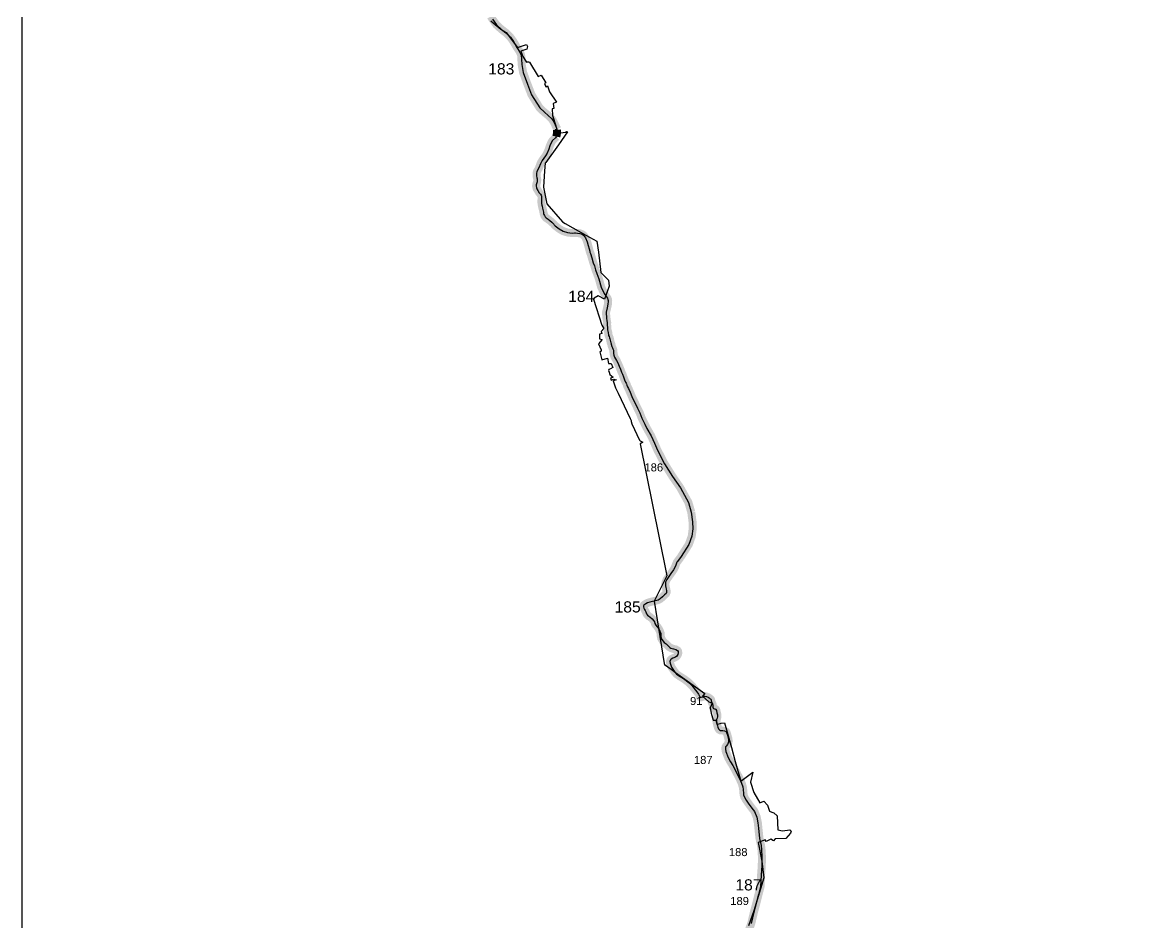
# Model space of a CAD drawing. Header units: metres. Extents: x 290946 to 378809, y 1824167 to 1998918.
# Drawn here: x 293435 to 300411, y 1971373 to 1977000 of the extents above; entities that cross this region are included whole.
import ezdxf

# ---------------------------------------------------------------- set-up
doc = ezdxf.new("R2010")
doc.units = ezdxf.units.M
for name, color, linetype in [('ARTIFICIALLY PROTECTED', 10, 'Continuous'), ('COASTLINE', 5, 'Continuous'), ('DISTRICT BOUNDRY', 86, 'Continuous'), ('NATURALLY PROTECTED', 3, 'Continuous'), ('UNPROTECTED DUE TO CREEK', 150, 'Continuous')]:
    doc.layers.add(name, color=color, linetype=linetype)
doc.styles.get("Standard").update_dxf_attribs({"font": 'arial.ttf'})
picture_1 = doc.add_image_def('image1.ecw', size_in_pixel=(449268, 1304479))

msp = doc.modelspace()

# ---------------------------------------------------------------- linework, layer by layer
at = {"layer": 'ARTIFICIALLY PROTECTED', "const_width": 50, "flags": 128}
for points in [[(297300.0565499752, 1974540.840250721), (297305.8018653879, 1974525.434373383), (297323.8428780211, 1974488.838194031), (297338.2453734667, 1974461.516149675), (297363.9271964073, 1974415.951062905), (297384.66848747, 1974369.316161063), (297403.2574376009, 1974326.873203165), (297448.3815683799, 1974240.064809184), (297498.1286849629, 1974160.760685801), (297546.8132726774, 1974090.3780153), (297557.7478267479, 1974070.614932621), (297597.0009090579, 1973999.669020601), (297615.1114734345, 1973937.998186546)], [(297564.2479461926, 1972899.618966679), (297571.7205560293, 1972895.041896553), (297595.7411355466, 1972876.966653381), (297617.8352183567, 1972855.662983174), (297650.334050692, 1972816.123483644), (297656.5134058804, 1972807.821614024), (297661.1298593439, 1972801.619479078), (297664.9631482285, 1972793.628514751), (297666.3189714422, 1972789.521229699), (297667.936258607, 1972785.239311953), (297669.7725691976, 1972782.704860062), (297672.964703002, 1972781.306659596), (297677.5111442869, 1972781.568988274), (297686.343320772, 1972784.846008754), (297693.9939833442, 1972788.07937106), (297699.8765433131, 1972788.69779858), (297710.2380944461, 1972786.469333542), (297720.2586056428, 1972781.991903105), (297726.8164246856, 1972777.579010837), (297737.0112451831, 1972769.477572349), (297738.4102667886, 1972766.637513243), (297739.8524867861, 1972760.432737673), (297743.8411383085, 1972747.610901521), (297747.1969712822, 1972741.149112181), (297748.51262757, 1972736.948436601), (297749.5653041736, 1972733.735954292), (297750.5270367941, 1972726.22067424), (297750.4830805356, 1972717.52548459), (297750.9673572452, 1972716.136775031), (297752.0162445162, 1972713.864651818), (297754.7271330769, 1972711.985831805), (297760.4543304082, 1972710.368960834), (297765.6899352014, 1972708.890873575), (297768.9803288171, 1972706.174359435), (297771.6472611194, 1972700.188254371), (297775.0637234151, 1972684.828549601), (297776.7909012261, 1972678.383654076), (297778.5180790371, 1972671.938758552), (297778.2543414863, 1972658.782462825), (297776.2952565186, 1972650.253553871), (297773.3570080003, 1972642.073910307), (297772.1709468883, 1972632.682088059), (297774.2005134429, 1972620.272536921), (297781.0561740301, 1972594.335785397), (297785.329783366, 1972584.439426517), (297790.9266276548, 1972578.427126548), (297798.4113174581, 1972574.512317097), (297812.4022913804, 1972574.092818993), (297815.2425747382, 1972573.585895701), (297822.1954426194, 1972572.344973501), (297832.1287991658, 1972567.311375895), (297835.8521974042, 1972561.052691972), (297840.8192546106, 1972544.833490635), (297846.9875302595, 1972522.211723221), (297848.3160702782, 1972509.348127076), (297847.6809781301, 1972502.680954502), (297844.522190453, 1972491.851449614), (297840.6169042484, 1972485.97581871), (297832.3667692546, 1972476.221443803), (297829.4709612617, 1972471.266810546), (297828.6327608849, 1972467.212294939), (297828.5456062344, 1972456.820890333), (297830.738114092, 1972443.159298701), (297845.0094986286, 1972405.293995221), (297859.3854687458, 1972379.365975333), (297874.5662931128, 1972354.487270157), (297915.1318567425, 1972277.965501165), (297929.7435233491, 1972245.148980744), (297937.1721310294, 1972221.510926973), (297939.3062831645, 1972205.011174416), (297941.2153489416, 1972180.766841486), (297942.2331636849, 1972172.29032234), (297946.6128743343, 1972158.035738819), (297957.956620484, 1972138.842087128), (297971.097268165, 1972120.097545171), (297989.9858536732, 1972094.609681864)], [(297989.9858536732, 1972094.609681864), (297994.369833422, 1972088.694031032), (298009.9818838419, 1972068.490546802), (298023.818252993, 1972033.601971495), (298031.0066169849, 1971997.908567247), (298034.4935608674, 1971963.17867991), (298041.2340257429, 1971900.036812421), (298051.1052372341, 1971855.211257149), (298053.9805828309, 1971828.632161019), (298056.4959418281, 1971786.967837158), (298055.7767264956, 1971730.46466952), (298051.1059951006, 1971669.114685333), (298051.0432439366, 1971667.577910161)], [(298036.7108985389, 1971556.150816497), (298034.9270605199, 1971549.560003644), (298023.0672072665, 1971500.353065918), (298006.6942588554, 1971439.526600178), (297989.7908038765, 1971367.403297274), (297979.189009055, 1971338.489437943), (297951.4958083564, 1971259.913077334), (297942.0561143213, 1971237.154588918)]]:
    msp.add_lwpolyline(points, dxfattribs=at)
at = {"layer": 'COASTLINE', "flags": 128}
msp.add_lwpolyline([(296371.9162924678, 1977020.522915754), (296398.0505617241, 1976983.815123332), (296428.9268018286, 1976955.973736528), (296457.2497896097, 1976934.16439078), (296484.4124837407, 1976907.0188773), (296503.5107201766, 1976880.461040802), (296525.3334867707, 1976842.874769998), (296544.6022431749, 1976814.337130232), (296552.0308508552, 1976793.920290406), (296553.43441966, 1976769.697976381), (296555.2919505133, 1976736.28846407), (296564.024088617, 1976687.311965574), (296591.1397950234, 1976613.438918996), (296616.3979705765, 1976547.732987985), (296667.7123551336, 1976464.724753294), (296697.0569469907, 1976437.625935079), (296721.572413349, 1976417.951284205), (296743.8597521231, 1976396.049307202), (296755.7461307049, 1976377.11684528), (296771.3468131269, 1976344.820806216), (296775.1641868145, 1976328.178690049), (296776.3335748629, 1976314.307539183), (296774.2880931113, 1976296.785805726), (296771.36575979, 1976283.93663576), (296766.8367494352, 1976278.826351623), (296747.3944415968, 1976260.354008888), (296740.2356343994, 1976247.650619259), (296731.1776136899, 1976227.209103074), (296724.4477589457, 1976206.995368664), (296714.5128866664, 1976182.611329578), (296705.1623294781, 1976165.820016348), (296683.0765831997, 1976135.931251017), (296672.7029062022, 1976116.07361545), (296663.352349014, 1976089.499454591), (296650.9218222671, 1976066.782398467), (296648.1457571851, 1976054.955209401), (296648.5838040367, 1976040.499798281), (296650.7755540276, 1976027.066747697), (296652.2018588281, 1976021.039641912), (296652.8528661733, 1976016.088045745), (296652.4193665209, 1976009.871501451), (296651.4424765698, 1976002.75142278), (296647.497781306, 1975990.25797202), (296646.5936465414, 1975985.270310406), (296645.5788632641, 1975977.111926474), (296647.5675050263, 1975965.97985146), (296649.3393969624, 1975960.160786364), (296656.4345433716, 1975949.105777518), (296664.6437535729, 1975935.154523395), (296672.9674016196, 1975925.041012555), (296677.1265731101, 1975919.330523439), (296679.1152148722, 1975914.090024053), (296679.8056312767, 1975907.706819426), (296679.6964984971, 1975899.53856495), (296678.9105909104, 1975888.295636139), (296679.0265444888, 1975880.778078269), (296679.0265444888, 1975873.318225116), (296679.2000959231, 1975867.304026966), (296680.996239588, 1975858.202246846), (296682.3846510621, 1975850.106123266), (296685.5116083453, 1975839.266368198), (296687.4214319889, 1975830.533974191), (296689.4464513442, 1975821.91774889), (296690.9568793291, 1975814.178483425), (296692.3452908033, 1975805.73575191), (296694.7181708938, 1975798.680591045), (296697.263844552, 1975791.62543018), (296702.0088468666, 1975784.281366096), (296708.7326386785, 1975777.127879431), (296720.4212140971, 1975768.916346418), (296731.9362380816, 1975760.473235266), (296743.39366421, 1975751.104950469), (296755.6225984613, 1975739.146407246), (296759.0943850134, 1975735.329923595), (296765.0724397627, 1975728.704844441), (296789.3830025466, 1975709.60929752), (296814.4974493915, 1975694.770188069), (296842.4393505183, 1975686.248967175), (296870.5475724833, 1975682.777049553), (296885.9309968398, 1975683.2799513), (296891.1151708569, 1975683.449427881), (296903.070078145, 1975683.036163172), (296918.6237728423, 1975681.04459118), (296932.2752225614, 1975676.141968095), (296941.2332048896, 1975670.066648501), (296948.6989480297, 1975661.646695163), (296954.8846546087, 1975652.800030633), (296964.5898933309, 1975627.540170619), (296971.0067492, 1975604.769585778), (296976.1253797114, 1975584.945358204), (296980.2853090685, 1975569.597042523), (296981.8673647543, 1975563.75995059), (296985.750284582, 1975555.342459002), (296993.416984626, 1975528.780578326), (297002.9345371099, 1975496.984635039), (297010.0056764529, 1975477.231520771), (297016.3730531157, 1975453.885064514), (297025.8068243237, 1975429.922606769), (297037.7372774379, 1975397.295061478), (297051.8963123792, 1975345.787070689), (297070.7303422922, 1975305.202839558), (297084.5710084, 1975285.00825756), (297090.9886538246, 1975276.035169271), (297094.30639219, 1975268.581551309), (297095.713917558, 1975260.77886584), (297095.671245402, 1975254.579022766), (297094.4768477582, 1975238.889793694), (297089.1892130117, 1975215.097987225), (297082.7049070218, 1975188.15368098), (297082.1933471172, 1975180.821005985), (297082.87542699, 1975173.658408049), (297084.4252640341, 1975164.080943655), (297085.174036161, 1975150.391258937), (297087.7424458151, 1975133.385830837), (297089.6765211875, 1975123.49326832), (297088.7132728339, 1975110.765961604), (297089.6765211875, 1975104.241911913), (297091.0672062613, 1975095.044083811), (297090.8534879011, 1975088.092184017), (297090.5321524945, 1975083.921120068), (297091.1740654413, 1975078.252770581), (297093.5287567352, 1975070.766342887), (297096.190450959, 1975062.303840223), (297096.3146740819, 1975056.387618297), (297097.2779224356, 1975048.472960865), (297098.776224556, 1975042.590876145), (297101.2377750299, 1975036.494296919), (297104.6625738574, 1975029.007869225), (297106.8035467913, 1975021.684305501), (297109.907010212, 1975005.748692475), (297112.0472252793, 1974996.871657041), (297114.0805811665, 1974992.593535657), (297115.4720241068, 1974987.887564172), (297118.5792768603, 1974974.461726677), (297122.324653228, 1974966.012541345), (297125.7494520556, 1974958.953584117), (297128.103385483, 1974950.932248886), (297128.7506034955, 1974939.220089618), (297129.606992669, 1974929.594411414), (297131.5327315096, 1974918.899297774), (297135.385724924, 1974908.204184133), (297142.1277055324, 1974896.867105521), (297148.0601750262, 1974886.891272466), (297155.0917703132, 1974871.236720486), (297163.9739659889, 1974851.878686281), (297172.1202732686, 1974831.707471136), (297179.0585413072, 1974813.312194569), (297185.5648254263, 1974800.477830419), (297190.7016447343, 1974784.050208757), (297198.4068736964, 1974764.713434184), (297204.7426378474, 1974750.33926523), (297207.9954009737, 1974745.547875579), (297210.7047738013, 1974740.015056248), (297212.9601845805, 1974731.536638921), (297216.6108276325, 1974722.307301007), (297222.5168814636, 1974711.038556928), (297232.6260630438, 1974687.923262332), (297244.0236177168, 1974660.502892177), (297258.9497989313, 1974629.272492187), (297268.0927006917, 1974610.741305827), (297279.1537626276, 1974587.667391587), (297293.0105941749, 1974559.733753164), (297305.8018653879, 1974525.434373383), (297323.8428780211, 1974488.838194031), (297338.2453734667, 1974461.516149675), (297363.9271964073, 1974415.951062905), (297384.66848747, 1974369.316161063), (297403.2574376009, 1974326.873203165), (297448.3815683799, 1974240.064809184), (297498.1286849629, 1974160.760685801), (297546.8132726774, 1974090.3780153), (297597.0009090579, 1973999.669020601), (297615.1114734345, 1973937.998186546), (297623.1601182524, 1973878.337639901), (297623.8772360253, 1973833.907440705), (297617.8396388753, 1973787.653745678), (297599.7290744981, 1973737.378336856), (297552.7779040364, 1973662.300651185), (297529.3747639318, 1973630.933821768), (297525.1587524519, 1973625.733184193), (297519.9325048939, 1973614.068859097), (297515.5770459733, 1973600.837395384), (297504.6023808214, 1973579.075504173), (297487.8792980756, 1973554.527841844), (297461.3676112898, 1973517.655287271), (297454.9219564926, 1973501.812685137), (297453.0060699169, 1973488.755474482), (297454.2254771561, 1973477.96127577), (297456.1563789504, 1973467.82953693), (297458.2986110929, 1973458.938175315), (297460.6046576063, 1973447.412064002), (297460.6046576063, 1973437.368091256), (297457.3099769944, 1973429.464430076), (297448.248455737, 1973421.231829376), (297436.1871197355, 1973408.634827384), (297420.8644407835, 1973396.285632376), (297408.1783110231, 1973389.534876285), (297391.2082917651, 1973384.759815021), (297373.4146023541, 1973381.301981627), (297355.7858768886, 1973376.197686885), (297340.958089773, 1973371.587242359), (297330.4136173679, 1973365.659569964), (297324.4823875643, 1973362.530970047), (297319.3748279136, 1973358.250052958), (297316.8231393311, 1973352.981022002), (297316.7223430832, 1973346.158388366), (297318.8638420336, 1973339.733609408), (297322.8178036403, 1973330.183486879), (297326.278022985, 1973323.597053569), (297331.0556547447, 1973314.870308693), (297333.3622760454, 1973308.942636298), (297336.1632143953, 1973302.356496946), (297341.7650910953, 1973295.11159668), (297349.6730143087, 1973287.702079675), (297357.08719526, 1973283.915012803), (297370.6515999637, 1973272.883927541), (297379.4130822679, 1973262.170611376), (297384.9793221574, 1973252.384146244), (297388.11823542, 1973241.989481052), (297393.9161145778, 1973232.771237628), (297402.8764732764, 1973222.762539898), (297412.1006593301, 1973209.330107955), (297418.6888709794, 1973195.370608489), (297424.0063073288, 1973181.02609191), (297424.5337824304, 1973163.611036251), (297427.3500144381, 1973150.066372597), (297436.5027684634, 1973134.762094726), (297445.4796974548, 1973124.9112922), (297457.801091422, 1973115.060489675), (297466.2497874454, 1973106.968542094), (297480.2854754928, 1973093.597751862), (297488.3438702556, 1973089.515902442), (297503.2465576078, 1973084.441304117), (297517.818815155, 1973080.910686594), (297529.409625792, 1973074.070779506), (297532.8465504839, 1973068.615785615), (297533.9500041446, 1973059.569432394), (297531.5217997978, 1973049.750519318), (297525.1185855261, 1973038.939236972), (297516.3978154202, 1973032.319898571), (297500.0445715386, 1973025.201718081), (297489.4465660498, 1973019.575128585), (297485.1418841865, 1973015.38318464), (297481.8542592, 1973005.469742127), (297482.1369434139, 1972994.172904962), (297492.0278594348, 1972969.601705184), (297512.0923756903, 1972939.664726044), (297523.3959549142, 1972926.391122703), (297545.4385028007, 1972911.139993912), (297571.7205560293, 1972895.041896553), (297595.7411355466, 1972876.966653381), (297617.8352183567, 1972855.662983174), (297650.334050692, 1972816.123483644), (297661.1298593439, 1972801.619479078), (297664.9631482285, 1972793.628514751), (297666.3189714422, 1972789.521229699), (297667.936258607, 1972785.239311953), (297669.7725691976, 1972782.704860062), (297672.964703002, 1972781.306659596), (297677.5111442869, 1972781.568988274), (297686.343320772, 1972784.846008754), (297693.9939833442, 1972788.07937106), (297699.8765433131, 1972788.69779858), (297710.2380944461, 1972786.469333542), (297720.2586056428, 1972781.991903105), (297726.8164246856, 1972777.579010837), (297732.806601701, 1972772.816093908), (297737.0112451831, 1972769.477572349), (297738.4102667886, 1972766.637513243), (297739.8524867861, 1972760.432737673), (297743.8411383085, 1972747.610901521), (297747.1969712822, 1972741.149112181), (297748.51262757, 1972736.948436601), (297749.5653041736, 1972733.735954292), (297750.5270367941, 1972726.22067424), (297750.4830805356, 1972717.52548459), (297750.9673572452, 1972716.136775031), (297752.0162445162, 1972713.864651818), (297754.7271330769, 1972711.985831805), (297760.4543304082, 1972710.368960834), (297765.6899352014, 1972708.890873575), (297768.9803288171, 1972706.174359435), (297771.6472611194, 1972700.188254371), (297775.0637234151, 1972684.828549601), (297778.5180790371, 1972671.938758552), (297778.2543414863, 1972658.782462825), (297776.2952565186, 1972650.253553871), (297773.3570080003, 1972642.073910307), (297772.1709468883, 1972632.682088059), (297774.2005134429, 1972620.272536921), (297781.0561740301, 1972594.335785397), (297785.329783366, 1972584.439426517), (297790.9266276548, 1972578.427126548), (297798.4113174581, 1972574.512317097), (297812.4022913804, 1972574.092818993), (297822.1954426194, 1972572.344973501), (297832.1287991658, 1972567.311375895), (297835.8521974042, 1972561.052691972), (297840.8192546106, 1972544.833490635), (297846.9875302595, 1972522.211723221), (297848.3160702782, 1972509.348127076), (297847.6809781301, 1972502.680954502), (297844.522190453, 1972491.851449614), (297840.6169042484, 1972485.97581871), (297832.3667692546, 1972476.221443803), (297829.4709612617, 1972471.266810546), (297828.6327608849, 1972467.212294939), (297828.5456062344, 1972456.820890333), (297830.738114092, 1972443.159298701), (297845.0094986286, 1972405.293995221), (297859.3854687458, 1972379.365975333), (297874.5662931128, 1972354.487270157), (297915.1318567425, 1972277.965501165), (297929.7435233491, 1972245.148980744), (297937.1721310294, 1972221.510926973), (297939.3062831645, 1972205.011174416), (297941.2153489416, 1972180.766841486), (297942.2331636849, 1972172.29032234), (297946.6128743343, 1972158.035738819), (297957.956620484, 1972138.842087128), (297971.097268165, 1972120.097545171), (297994.369833422, 1972088.694031032), (298009.9818838419, 1972068.490546802), (298023.818252993, 1972033.601971495), (298031.0066169849, 1971997.908567247), (298034.4935608674, 1971963.17867991), (298041.2340257429, 1971900.036812421), (298051.1052372341, 1971855.211257149), (298053.9805828309, 1971828.632161019), (298056.4959418281, 1971786.967837158), (298055.7767264956, 1971730.46466952), (298051.1059951006, 1971669.114685333), (298048.2314073705, 1971598.716070107), (298034.9270605199, 1971549.560003644), (298023.0672072665, 1971500.353065918), (298006.6942588554, 1971439.526600178), (297989.7908038765, 1971367.403297274)], dxfattribs=at)
at = {"layer": 'DISTRICT BOUNDRY'}
msp.add_polyline3d([(296363.4460772707, 1977008.580426649, 0), (296377.9642103435, 1976997.053860226, 0), (296425.0588327084, 1976957.703082988, 0), (296457.5352798306, 1976937.14558677, 0), (296528.4610943438, 1976843.515309415, 0), (296584.7852080653, 1976862.153609656, 0), (296589.1710131417, 1976853.362363524, 0), (296591.7248958633, 1976848.926719513, 0), (296586.9876971188, 1976832.848302649, 0), (296549.693124386, 1976819.869539524, 0), (296563.0471929368, 1976786.208149705, 0), (296585.9112986272, 1976751.240191903, 0), (296588.826857186, 1976752.473845675, 0), (296598.4912441445, 1976753.99758975, 0), (296603.5087920103, 1976751.88515028, 0), (296658.5619042417, 1976661.750822976, 0), (296676.434805957, 1976670.661483177, 0), (296705.6507397898, 1976622.425143284, 0), (296698.8863911517, 1976617.466037716, 0), (296705.5128903748, 1976597.516587536, 0), (296716.7173236602, 1976602.341226852, 0), (296724.7096646314, 1976578.084996064, 0), (296729.7352090323, 1976565.90775387, 0), (296773.0849881199, 1976500.363704954, 0), (296753.0457461551, 1976491.916035247, 0), (296755.8393682366, 1976460.444287024, 0), (296746.4946482943, 1976460.04706263, 0), (296748.130896709, 1976416.544150528, 0), (296751.0060696079, 1976405.543353981, 0), (296774.6344613738, 1976332.004418855, 0), (296764.1267130918, 1976327.811706191, 0), (296763.2356145255, 1976310.339720636, 0), (296778.0741278605, 1976308.826624822, 0), (296799.4727042896, 1976310.159819554, 0), (296828.7654524049, 1976314.462765326, 0), (296834.5188596268, 1976317.534117852, 0), (296840.6035099429, 1976315.840819117, 0), (296785.340914264, 1976233.998225797, 0), (296706.289829728, 1976123.729748916, 0), (296701.2222623, 1976118.830390998, 0), (296698.406778616, 1976070.884984787, 0), (296691.3380923163, 1975970.140032096, 0), (296711.5668558455, 1975865.482280724, 0), (296810.283324122, 1975754.029334076, 0), (296827.909968517, 1975742.626419483, 0), (296956.8699257678, 1975670.64467106, 0), (297025.8541751113, 1975633.251967058, 0), (297036.00793428, 1975564.190242439, 0), (297050.2525086122, 1975436.395392209, 0), (297096.9360582364, 1975388.50191629, 0), (297102.5216637922, 1975350.198843785, 0), (297092.4377998752, 1975321.914497391, 0), (297073.5768654373, 1975269.010410848, 0), (297032.7461905587, 1975291.465427738, 0), (297007.198770659, 1975275.740992885, 0), (297003.8911200853, 1975269.589572015, 0), (297056.6052687705, 1975107.541784693, 0), (297068.0663232536, 1975086.293106989, 0), (297052.5337785144, 1975067.68755083, 0), (297056.5782115025, 1975054.564711065, 0), (297042.1366794095, 1975051.996928741, 0), (297040.8798036252, 1975020.900472573, 0), (297058.5398036576, 1975018.673900353, 0), (297034.4160172119, 1974990.730842397, 0), (297051.3038355031, 1974953.684080211, 0), (297052.6611663139, 1974945.329274271, 0), (297043.4496198832, 1974941.10020925, 0), (297055.8269931406, 1974890.284397079, 0), (297090.7756372385, 1974901.747320721, 0), (297097.3206328162, 1974866.789814309, 0), (297115.4115730489, 1974868.167999046, 0), (297124.6172283157, 1974842.716398196, 0), (297110.4143309818, 1974835.06270824, 0), (297100.7016469975, 1974829.648771333, 0), (297098.4396864048, 1974824.139703365, 0), (297101.9447638394, 1974813.414709362, 0), (297106.8014988801, 1974798.031622963, 0), (297126.7197967645, 1974783.141207963, 0), (297110.0153104357, 1974776.403104081, 0), (297114.4180027166, 1974763.772108102, 0), (297130.5480846612, 1974769.486502615, 0), (297144.8429401268, 1974764.865268513, 0), (297126.7228498791, 1974758.910762506, 0), (297140.6259157504, 1974715.757703826, 0), (297158.7473024811, 1974683.104339724, 0), (297232.9250785866, 1974523.688628915, 0), (297238.48017806, 1974512.089136392, 0), (297238.6566433389, 1974504.82430205, 0), (297244.378367527, 1974490.644376831, 0), (297291.7082357431, 1974389.201754236, 0), (297296.1118899006, 1974383.544269022, 0), (297311.6220789081, 1974375.897694714, 0), (297294.8400030923, 1974366.164656788, 0), (297411.8702666889, 1973789.518480154, 0), (297462.4822201093, 1973540.137233366, 0), (297383.654267287, 1973382.5329608, 0), (297402.1017625014, 1973265.400246875, 0), (297446.4972313864, 1972993.935292926, 0), (297447.6970499475, 1972986.598861859, 0), (297489.26206736, 1972956.738100547, 0), (297515.7894287033, 1972937.680474833, 0), (297699.4477991185, 1972805.732142694, 0), (297684.4783534672, 1972789.111311066, 0), (297725.1304770239, 1972753.593548696, 0), (297744.9016738285, 1972744.856547799, 0), (297732.0668478776, 1972715.009418763, 0), (297740.1700036655, 1972683.327790925, 0), (297751.4584904881, 1972639.19227632, 0), (297768.2170055536, 1972638.043497679, 0), (297774.5476112034, 1972611.543115566, 0), (297802.3411002962, 1972620.140013296, 0), (297822.9120334969, 1972622.015603229, 0), (297867.1639602577, 1972466.971277581, 0), (297890.1321939448, 1972380.78837727, 0), (297925.1735706502, 1972256.935071878, 0), (298000.3232677471, 1972312.811907786, 0), (297984.6675838567, 1972251.893451041, 0), (298006.3851556997, 1972186.700538571, 0), (298043.851492843, 1972122.880082794, 0), (298069.1592232051, 1972131.863910016, 0), (298091.4498371453, 1972107.260246346, 0), (298103.2158887647, 1972071.013236421, 0), (298118.2402673858, 1972063.364241271, 0), (298130.6949324709, 1972059.085017025, 0), (298151.7476344263, 1972040.525793396, 0), (298156.1619736797, 1971952.810092891, 0), (298185.7460423367, 1971948.007362982, 0), (298231.3992159975, 1971953.910934208, 0), (298238.933594424, 1971944.738147373, 0), (298235.6535046366, 1971933.481891782, 0), (298206.3919247867, 1971899.656016412, 0), (298138.3614092325, 1971897.897773641, 0), (298129.4275289866, 1971884.459302978, 0), (298112.6376767468, 1971894.83919884, 0), (298100.6291428888, 1971888.102098217, 0), (298082.5827601476, 1971880.021314241, 0), (298077.7610347786, 1971889.974088803, 0), (298033.5770516123, 1971873.637528358, 0), (298055.3053530724, 1971758.394109411, 0), (298068.0033338284, 1971652.553267534, 0), (298005.7380930723, 1971448.111318593, 0), (297973.0213101053, 1971354.398622323, 0)], dxfattribs=at)
at = {"layer": 'NATURALLY PROTECTED', "const_width": 50, "flags": 128}
for points in [[(296362.4414451693, 1977036.833989074), (296371.9162924678, 1977020.522915754), (296398.0505617241, 1976983.815123332), (296428.9268018286, 1976955.973736528), (296457.2497896097, 1976934.16439078), (296484.4124837407, 1976907.0188773), (296503.5107201766, 1976880.461040802), (296525.3334867707, 1976842.874769998), (296544.6022431749, 1976814.337130232), (296552.0308508552, 1976793.920290406), (296553.43441966, 1976769.697976381), (296555.2919505133, 1976736.28846407), (296564.024088617, 1976687.311965574), (296591.1397950234, 1976613.438918996), (296616.3979705765, 1976547.732987985), (296667.7123551336, 1976464.724753294), (296697.0569469907, 1976437.625935079), (296721.572413349, 1976417.951284205), (296743.8597521231, 1976396.049307202), (296755.7461307049, 1976377.11684528), (296771.3468131269, 1976344.820806216), (296779.0778632521, 1976331.926437141)], [(296775.1114088714, 1976284.979248707), (296766.8367494352, 1976278.826351623), (296747.3944415968, 1976260.354008888), (296740.2356343994, 1976247.650619259), (296731.1776136899, 1976227.209103074), (296724.4477589457, 1976206.995368664), (296714.5128866664, 1976182.611329578), (296705.1623294781, 1976165.820016348), (296683.0765831997, 1976135.931251017), (296672.7029062022, 1976116.07361545), (296672.2809459226, 1976114.874409871), (296663.352349014, 1976089.499454591), (296650.9218222671, 1976066.782398467), (296648.1457571851, 1976054.955209401), (296648.5838040367, 1976040.499798281), (296650.7755540276, 1976027.066747697), (296652.2018588281, 1976021.039641912), (296652.8528661733, 1976016.088045745), (296652.4193665209, 1976009.871501451), (296651.4424765698, 1976002.75142278), (296647.497781306, 1975990.25797202), (296646.5936465414, 1975985.270310406), (296645.5788632641, 1975977.111926474), (296647.5675050263, 1975965.97985146), (296649.3393969624, 1975960.160786364), (296656.4345433716, 1975949.105777518), (296662.3469592103, 1975939.057841867), (296664.6437535729, 1975935.154523395), (296672.9674016196, 1975925.041012555), (296677.1265731101, 1975919.330523439), (296679.1152148722, 1975914.090024053), (296679.8056312767, 1975907.706819426), (296679.6964984971, 1975899.53856495), (296678.9105909104, 1975888.295636139), (296679.0265444888, 1975880.778078269), (296679.0265444888, 1975873.318225116), (296679.2000959231, 1975867.304026966), (296680.996239588, 1975858.202246846), (296682.3846510621, 1975850.106123266), (296685.5116083453, 1975839.266368198), (296687.4214319889, 1975830.533974191), (296689.4464513442, 1975821.91774889), (296690.9568793291, 1975814.178483425), (296692.3452908033, 1975805.73575191), (296694.7181708938, 1975798.680591045), (296697.263844552, 1975791.62543018), (296702.0088468666, 1975784.281366096), (296708.7326386785, 1975777.127879431), (296720.4212140971, 1975768.916346418), (296731.9362380816, 1975760.473235266), (296743.39366421, 1975751.104950469), (296755.6225984613, 1975739.146407246), (296759.0943850134, 1975735.329923595), (296765.0724397627, 1975728.704844441), (296789.3830025466, 1975709.60929752), (296814.4974493915, 1975694.770188069), (296842.4393505183, 1975686.248967175), (296870.5475724833, 1975682.777049553), (296885.9309968398, 1975683.2799513), (296891.1151708569, 1975683.449427881), (296903.070078145, 1975683.036163172), (296918.6237728423, 1975681.04459118), (296932.2752225614, 1975676.141968095), (296941.2332048896, 1975670.066648501), (296948.6989480297, 1975661.646695163), (296954.8846546087, 1975652.800030633), (296964.5898933309, 1975627.540170619), (296971.0067492, 1975604.769585778), (296976.1253797114, 1975584.945358204), (296980.2853090685, 1975569.597042523), (296981.8673647543, 1975563.75995059), (296985.750284582, 1975555.342459002), (296993.416984626, 1975528.780578326), (297002.9345371099, 1975496.984635039), (297010.0056764529, 1975477.231520771), (297016.3730531157, 1975453.885064514), (297025.8068243237, 1975429.922606769), (297037.7372774379, 1975397.295061478), (297051.8963123792, 1975345.787070689), (297070.7303422922, 1975305.202839558), (297084.5710084, 1975285.00825756), (297090.9886538246, 1975276.035169271), (297094.30639219, 1975268.581551309), (297095.713917558, 1975260.77886584), (297095.671245402, 1975254.579022766), (297094.4768477582, 1975238.889793694), (297089.1892130117, 1975215.097987225), (297082.7049070218, 1975188.15368098), (297082.1933471172, 1975180.821005985), (297082.87542699, 1975173.658408049), (297084.4252640341, 1975164.080943655), (297085.174036161, 1975150.391258937), (297087.7424458151, 1975133.385830837), (297089.6765211875, 1975123.49326832), (297088.7132728339, 1975110.765961604), (297089.6765211875, 1975104.241911913), (297091.0672062613, 1975095.044083811), (297090.8534879011, 1975088.092184017), (297090.5321524945, 1975083.921120068), (297091.1740654413, 1975078.252770581), (297093.5287567352, 1975070.766342887), (297096.190450959, 1975062.303840223), (297096.3146740819, 1975056.387618297), (297097.2779224356, 1975048.472960865), (297098.776224556, 1975042.590876145), (297101.2377750299, 1975036.494296919), (297104.6625738574, 1975029.007869225), (297106.8035467913, 1975021.684305501), (297109.907010212, 1975005.748692475), (297112.0472252793, 1974996.871657041), (297114.0805811665, 1974992.593535657), (297115.4720241068, 1974987.887564172), (297118.5792768603, 1974974.461726677), (297122.324653228, 1974966.012541345), (297125.7494520556, 1974958.953584117), (297128.103385483, 1974950.932248886), (297128.7506034955, 1974939.220089618), (297129.606992669, 1974929.594411414), (297131.5327315096, 1974918.899297774), (297135.385724924, 1974908.204184133), (297142.1277055324, 1974896.867105521), (297148.0601750262, 1974886.891272466), (297155.0917703132, 1974871.236720486), (297163.9739659889, 1974851.878686281), (297172.1202732686, 1974831.707471136), (297179.0585413072, 1974813.312194569), (297185.5648254263, 1974800.477830419), (297190.7016447343, 1974784.050208757), (297198.4068736964, 1974764.713434184), (297204.7426378474, 1974750.33926523), (297207.9954009737, 1974745.547875579), (297210.7047738013, 1974740.015056248), (297212.9601845805, 1974731.536638921), (297216.6108276325, 1974722.307301007), (297222.5168814636, 1974711.038556928), (297232.6260630438, 1974687.923262332), (297244.0236177168, 1974660.502892177), (297258.9497989313, 1974629.272492187), (297268.0927006917, 1974610.741305827), (297279.1537626276, 1974587.667391587), (297293.0105941749, 1974559.733753164), (297300.0565499752, 1974540.840250721)], [(297547.370458774, 1973655.053144552), (297547.370458774, 1973655.053144552), (297547.370458774, 1973655.053144552), (297547.370458774, 1973655.053144552), (297547.370458774, 1973655.053144552), (297547.370458774, 1973655.053144552), (297529.3747639318, 1973630.933821768), (297525.1587524519, 1973625.733184193), (297519.9325048939, 1973614.068859097), (297515.5770459733, 1973600.837395384), (297504.6023808214, 1973579.075504173), (297487.8792980756, 1973554.527841844), (297461.3676112898, 1973517.655287271), (297454.9219564926, 1973501.812685137), (297453.0060699169, 1973488.755474482), (297454.2254771561, 1973477.96127577), (297456.1563789504, 1973467.82953693), (297458.2986110929, 1973458.938175315), (297460.6046576063, 1973447.412064002), (297460.6046576063, 1973437.368091256), (297457.3099769944, 1973429.464430076), (297448.248455737, 1973421.231829376), (297436.1871197355, 1973408.634827384), (297420.8644407835, 1973396.285632376), (297408.1783110231, 1973389.534876285), (297391.2082917651, 1973384.759815021), (297373.4146023541, 1973381.301981627), (297355.7858768886, 1973376.197686885), (297340.958089773, 1973371.587242359), (297330.4136173679, 1973365.659569964), (297324.4823875643, 1973362.530970047), (297319.3748279136, 1973358.250052958), (297316.8231393311, 1973352.981022002), (297316.7223430832, 1973346.158388366), (297318.8638420336, 1973339.733609408), (297322.8178036403, 1973330.183486879), (297326.278022985, 1973323.597053569), (297331.0556547447, 1973314.870308693), (297333.3622760454, 1973308.942636298), (297336.1632143953, 1973302.356496946), (297341.7650910953, 1973295.11159668), (297349.6730143087, 1973287.702079675), (297357.08719526, 1973283.915012803), (297370.6515999637, 1973272.883927541), (297379.4130822679, 1973262.170611376), (297384.9793221574, 1973252.384146244), (297388.11823542, 1973241.989481052), (297393.9161145778, 1973232.771237628), (297402.8764732764, 1973222.762539898), (297412.1006593301, 1973209.330107955), (297418.6888709794, 1973195.370608489), (297424.0063073288, 1973181.02609191), (297424.5337824304, 1973163.611036251), (297427.3500144381, 1973150.066372597), (297436.5027684634, 1973134.762094726), (297445.4796974548, 1973124.9112922), (297457.801091422, 1973115.060489675), (297466.2497874454, 1973106.968542094), (297480.2854754928, 1973093.597751862), (297488.3438702556, 1973089.515902442), (297503.2465576078, 1973084.441304117), (297517.818815155, 1973080.910686594), (297529.409625792, 1973074.070779506), (297532.8465504839, 1973068.615785615), (297533.9500041446, 1973059.569432394), (297531.5217997978, 1973049.750519318), (297525.1185855261, 1973038.939236972), (297516.3978154202, 1973032.319898571), (297500.0445715386, 1973025.201718081), (297489.4465660498, 1973019.575128585), (297485.1418841865, 1973015.38318464), (297481.8542592, 1973005.469742127), (297482.1369434139, 1972994.172904962), (297492.0278594348, 1972969.601705184), (297512.0923756903, 1972939.664726044), (297523.3959549142, 1972926.391122703), (297545.4385028007, 1972911.139993912), (297564.2479461927, 1972899.618966679)], [(298051.0432439366, 1971667.577910161), (298048.2314073705, 1971598.716070107), (298036.7108985389, 1971556.150816497)]]:
    msp.add_lwpolyline(points, dxfattribs=at)
at = {"layer": 'UNPROTECTED DUE TO CREEK', "const_width": 50, "flags": 128}
for points in [[(296771.8081502935, 1976285.881776901), (296774.2880931113, 1976296.785805726), (296776.3335748629, 1976314.307539183), (296775.1641868145, 1976328.178690049)], [(297547.370458774, 1973655.053144552), (297599.7290744981, 1973737.378336856), (297617.8396388753, 1973787.653745678), (297623.8772360253, 1973833.907440705), (297623.1601182524, 1973878.337639901), (297615.1114734345, 1973937.998186546)]]:
    msp.add_lwpolyline(points, dxfattribs=at)

# ---------------------------------------------------------------- texts
at = {"layer": 'ARTIFICIALLY PROTECTED', "char_height": 50, "attachment_point": 1}
for s, width, heights, insert in [('186', 84.3741295307409, [74.18822369209585], (297322.5532941239, 1974243.286158075)), ('91', 70.18295091297477, [0], (297607.5, 1972783.5)), ('187', 84.3741295307409, [74.18822369209585], (297631.7268867043, 1972415.362792005)), ('188', 84.3741295307409, [74.18822369209585], (297849.9827468807, 1971839.253532978)), ('189', 84.3741295307409, [74.18822369209585], (297858.7126624837, 1971533.739643672))]:
    msp.add_mtext_dynamic_manual_height_columns(s, width=width, gutter_width=1, heights=heights, dxfattribs=dict(at, insert=insert))
at = {"layer": 'NATURALLY PROTECTED', "char_height": 70, "attachment_point": 1}
for s, insert in [('183', (296346.1978293695, 1976744.098852467)), ('184', (296846.0358130271, 1975322.293580724)), ('185', (297135.8317671549, 1973381.61057621)), ('187', (297890.53283739, 1971644.520994037))]:
    msp.add_mtext_dynamic_manual_height_columns(s, width=95.17246124148369, gutter_width=1, heights=[0], dxfattribs=dict(at, insert=insert))

# ---------------------------------------------------------------- pictures from other files: only their frames are drawn
image = msp.add_image(picture_1, insert=(293434.89295, 1944587.46824), size_in_units=(13478.040000000035, 39134.36999999988))
image.dxf.flags = 7

doc.saveas('drawing.dxf')
